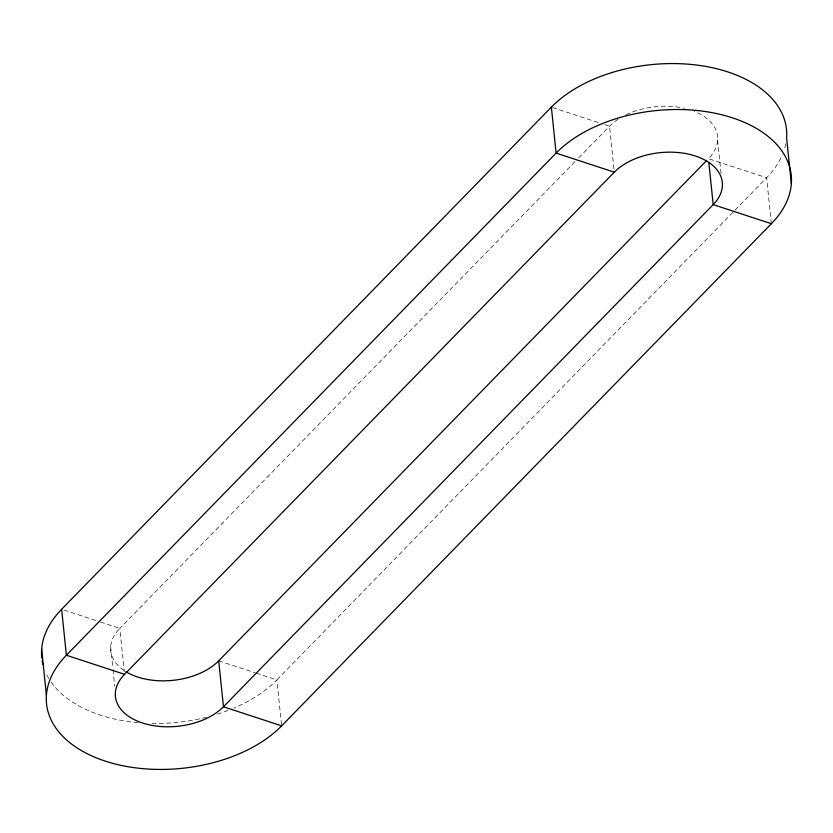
<?xml version="1.0" encoding="UTF-8"?>
<svg xmlns="http://www.w3.org/2000/svg" width="833" height="833" viewBox="0 0 833 833"><rect width="100%" height="100%" fill="white"/><g stroke="black" fill="none" stroke-linecap="round" stroke-linejoin="round"><path stroke-width="0.62" stroke-dasharray="4.17 3.12" d="M575.02 161.633L119.806 628.374L124.294 671.762M578.654 157.906L609.537 126.231A58.883 35.934 -5.9 0 1 618.294 119.109M552.581 107.54L599.843 123.055M604.696 124.648L609.537 126.231L614.025 169.63M64.058 610.079L99.21 621.616M100.418 622.012L119.806 628.374A58.883 35.934 -5.9 0 0 124.804 671.002M218.704 660.819L255.065 672.741M256.283 673.147L276.889 679.905L766.62 177.762A128.167 78.198 -5.9 0 0 782.406 154.74M771.368 223.713L766.62 177.762L708.446 158.676A58.883 35.934 -5.9 0 0 694.378 111.414M717.619 140.298L721.055 173.483M281.502 724.575L276.889 679.905A128.167 78.198 -5.9 0 1 234.125 707.998M110.633 646.752L112.872 668.451M113.007 669.722L114.715 686.319M228.065 710.445A128.167 78.198 -5.9 0 1 217.58 714.1M206.626 717.213A128.167 78.198 -5.9 0 1 149.43 723.388M138.039 722.69A128.167 78.198 -5.9 0 1 49.491 679.624M48.824 678.52A128.167 78.198 -5.9 0 1 45.898 672.918M785.779 143.807A128.167 78.198 -5.9 0 1 784.207 149.909M625.979 114.777A58.883 35.934 -5.9 0 1 684.518 108.342"/><path stroke-width="1.25" d="M41.827 658.257A128.167 78.198 -5.9 0 1 61.632 609.287L551.363 107.145A128.167 78.198 -5.9 0 1 697.596 65.172A128.167 78.198 -5.9 0 1 786.602 137.757L791.35 183.708M771.368 223.713A128.167 78.198 -5.9 0 0 732.551 117.859A128.167 78.198 -5.9 0 0 556.111 153.095L66.38 655.238L124.554 674.324L614.296 172.181A58.883 35.934 -5.9 0 1 695.357 155.99A58.883 35.934 -5.9 0 1 713.194 204.626L771.368 223.713L281.637 725.855A128.167 78.198 -5.9 0 1 105.197 761.091A128.167 78.198 -5.9 0 1 66.38 655.238L61.632 609.287M125.929 671.71A58.883 35.934 -5.9 0 0 218.704 660.819L706.623 160.54M614.296 172.181L556.111 153.095L551.363 107.145M281.637 725.855L223.463 706.769A58.883 35.934 -5.9 0 1 142.391 722.961A58.883 35.934 -5.9 0 1 124.554 674.324M708.841 162.508L713.194 204.626L223.463 706.769L218.704 660.819M41.65 649.292L46.398 695.243M42.983 664.588A128.167 78.198 -5.9 0 1 42.181 660.798"/></g></svg>
